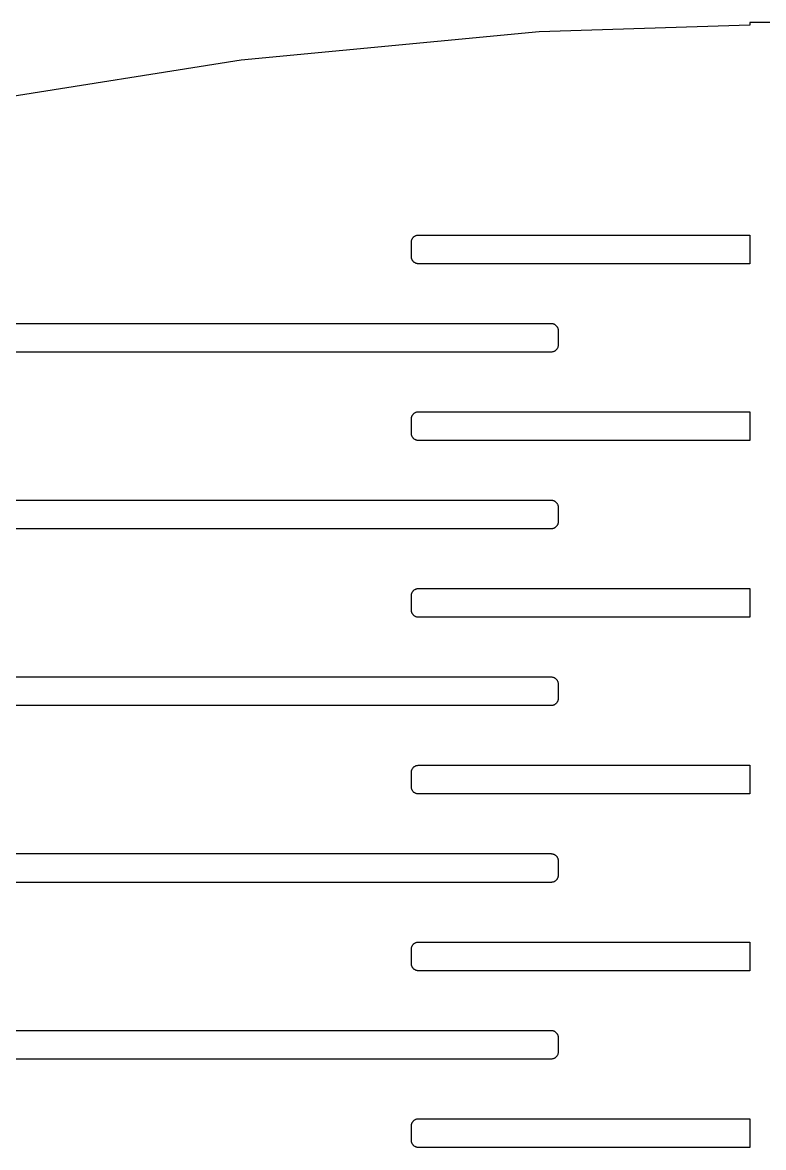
# Model space of a CAD drawing. Header units: metres. Extents: x -216 to 216, y -216 to 216.
# Drawn here: x -36.9 to -3.4, y 164.7 to 215.6 of the extents above; entities that cross this region are included whole.
import ezdxf

# ---------------------------------------------------------------- set-up
doc = ezdxf.new("R2010")
doc.units = ezdxf.units.M

msp = doc.modelspace()

# ---------------------------------------------------------------- linework, layer by layer
for p, q in [((-4, 215.471), (-13.5374, 215.172)), ((4, 215.597), (-4, 215.597)), ((-4, 215.597), (-4, 215.471)), ((-13.5374, 215.172), (-27.0215, 213.897)), ((-27.0215, 213.897), (-40.3989, 211.778)), ((-19.3196, 205.694), (-19.3164, 205.714)), ((-19.3164, 205.714), (-19.312, 205.734)), ((-19.312, 205.734), (-19.3063, 205.753)), ((-19.3063, 205.753), (-19.2994, 205.772)), ((-19.2994, 205.772), (-19.2913, 205.791)), ((-19.2913, 205.791), (-19.282, 205.809)), ((-19.282, 205.809), (-19.2716, 205.827)), ((-19.2716, 205.827), (-19.2601, 205.844)), ((-19.2601, 205.844), (-19.2476, 205.86)), ((-19.2476, 205.86), (-19.2341, 205.875)), ((-19.2341, 205.875), (-19.2197, 205.89)), ((-19.2197, 205.89), (-19.2044, 205.903)), ((-19.2044, 205.903), (-19.1882, 205.916)), ((-19.1882, 205.916), (-19.1713, 205.927)), ((-19.1713, 205.927), (-19.1538, 205.938)), ((-19.1538, 205.938), (-19.1356, 205.947)), ((-19.1356, 205.947), (-19.1168, 205.955)), ((-19.1168, 205.955), (-19.0976, 205.962)), ((-19.0976, 205.962), (-19.078, 205.968)), ((-19.078, 205.968), (-19.0581, 205.972)), ((-19.0581, 205.972), (-19.0379, 205.975)), ((-19.0379, 205.975), (-19.0176, 205.977)), ((-19.0176, 205.977), (-18.9972, 205.978)), ((-18.9972, 205.978), (-4, 205.978)), ((-4, 205.978), (-4, 204.678)), ((-19.3222, 205.653), (-19.3215, 205.673)), ((-19.3222, 205.003), (-19.3222, 205.653)), ((-19.3215, 205.673), (-19.3196, 205.694)), ((-19.3215, 204.982), (-19.3222, 205.003)), ((-19.3196, 204.962), (-19.3215, 204.982)), ((-19.3164, 204.942), (-19.3196, 204.962)), ((-19.312, 204.922), (-19.3164, 204.942)), ((-19.3063, 204.902), (-19.312, 204.922)), ((-19.2994, 204.883), (-19.3063, 204.902)), ((-19.2913, 204.864), (-19.2994, 204.883)), ((-19.282, 204.846), (-19.2913, 204.864)), ((-19.2716, 204.829), (-19.282, 204.846)), ((-19.2601, 204.812), (-19.2716, 204.829)), ((-19.2476, 204.796), (-19.2601, 204.812)), ((-19.2341, 204.78), (-19.2476, 204.796)), ((-19.2197, 204.766), (-19.2341, 204.78)), ((-19.2044, 204.752), (-19.2197, 204.766)), ((-19.1882, 204.74), (-19.2044, 204.752)), ((-19.1713, 204.728), (-19.1882, 204.74)), ((-19.1538, 204.718), (-19.1713, 204.728)), ((-19.1356, 204.709), (-19.1538, 204.718)), ((-19.1168, 204.701), (-19.1356, 204.709)), ((-19.0976, 204.694), (-19.1168, 204.701)), ((-19.078, 204.688), (-19.0976, 204.694)), ((-19.0581, 204.684), (-19.078, 204.688)), ((-19.0379, 204.68), (-19.0581, 204.684)), ((-19.0176, 204.678), (-19.0379, 204.68)), ((-18.9972, 204.678), (-19.0176, 204.678)), ((-4, 204.678), (-18.9972, 204.678)), ((-43.9972, 201.978), (-12.9972, 201.978)), ((-12.9972, 201.978), (-12.9768, 201.977)), ((-12.9768, 201.977), (-12.9565, 201.975)), ((-12.9565, 201.975), (-12.9363, 201.972)), ((-12.9363, 201.972), (-12.9164, 201.968)), ((-12.9164, 201.968), (-12.8968, 201.962)), ((-12.8968, 201.962), (-12.8775, 201.955)), ((-12.8775, 201.955), (-12.8588, 201.947)), ((-12.8588, 201.947), (-12.8406, 201.938)), ((-12.8406, 201.938), (-12.823, 201.927)), ((-12.823, 201.927), (-12.8062, 201.916)), ((-12.8062, 201.916), (-12.79, 201.903)), ((-12.79, 201.903), (-12.7747, 201.89)), ((-12.7747, 201.89), (-12.7603, 201.875)), ((-12.7603, 201.875), (-12.7468, 201.86)), ((-12.7468, 201.86), (-12.7343, 201.844)), ((-12.7343, 201.844), (-12.7228, 201.827)), ((-12.7228, 201.827), (-12.7124, 201.809)), ((-12.7124, 201.809), (-12.7031, 201.791)), ((-12.7031, 201.791), (-12.695, 201.772)), ((-12.695, 201.772), (-12.6881, 201.753)), ((-12.6881, 201.753), (-12.6824, 201.734)), ((-12.6824, 201.734), (-12.6779, 201.714)), ((-12.6779, 201.714), (-12.6748, 201.694)), ((-12.6748, 201.694), (-12.6728, 201.673)), ((-12.6728, 201.673), (-12.6722, 201.653)), ((-12.6722, 201.653), (-12.6722, 201.003)), ((-12.9972, 200.678), (-43.9972, 200.678)), ((-12.9768, 200.678), (-12.9972, 200.678)), ((-12.9565, 200.68), (-12.9768, 200.678)), ((-12.9363, 200.684), (-12.9565, 200.68)), ((-12.9164, 200.688), (-12.9363, 200.684)), ((-12.8968, 200.694), (-12.9164, 200.688)), ((-12.8775, 200.701), (-12.8968, 200.694)), ((-12.8588, 200.709), (-12.8775, 200.701)), ((-12.8406, 200.718), (-12.8588, 200.709)), ((-12.823, 200.728), (-12.8406, 200.718)), ((-12.8062, 200.74), (-12.823, 200.728)), ((-12.79, 200.752), (-12.8062, 200.74)), ((-12.7747, 200.766), (-12.79, 200.752)), ((-12.7603, 200.78), (-12.7747, 200.766)), ((-12.7468, 200.796), (-12.7603, 200.78)), ((-12.7343, 200.812), (-12.7468, 200.796)), ((-12.7228, 200.829), (-12.7343, 200.812)), ((-12.7124, 200.846), (-12.7228, 200.829)), ((-12.7031, 200.864), (-12.7124, 200.846)), ((-12.695, 200.883), (-12.7031, 200.864)), ((-12.6881, 200.902), (-12.695, 200.883)), ((-12.6824, 200.922), (-12.6881, 200.902)), ((-12.6779, 200.942), (-12.6824, 200.922)), ((-12.6748, 200.962), (-12.6779, 200.942)), ((-12.6728, 200.982), (-12.6748, 200.962)), ((-12.6722, 201.003), (-12.6728, 200.982)), ((-19.3222, 197.653), (-19.3215, 197.673)), ((-19.3222, 197.003), (-19.3222, 197.653)), ((-19.3215, 197.673), (-19.3196, 197.694)), ((-19.3196, 197.694), (-19.3164, 197.714)), ((-19.3164, 197.714), (-19.312, 197.734)), ((-19.312, 197.734), (-19.3063, 197.753)), ((-19.3063, 197.753), (-19.2994, 197.772)), ((-19.2994, 197.772), (-19.2913, 197.791)), ((-19.2913, 197.791), (-19.282, 197.809)), ((-19.282, 197.809), (-19.2716, 197.827)), ((-19.2716, 197.827), (-19.2601, 197.844)), ((-19.2601, 197.844), (-19.2476, 197.86)), ((-19.2476, 197.86), (-19.2341, 197.875)), ((-19.2341, 197.875), (-19.2197, 197.89)), ((-19.2197, 197.89), (-19.2044, 197.903)), ((-19.2044, 197.903), (-19.1882, 197.916)), ((-19.1882, 197.916), (-19.1713, 197.927)), ((-19.1713, 197.927), (-19.1538, 197.938)), ((-19.1538, 197.938), (-19.1356, 197.947)), ((-19.1356, 197.947), (-19.1168, 197.955)), ((-19.1168, 197.955), (-19.0976, 197.962)), ((-19.0976, 197.962), (-19.078, 197.968)), ((-19.078, 197.968), (-19.0581, 197.972)), ((-19.0581, 197.972), (-19.0379, 197.975)), ((-19.0379, 197.975), (-19.0176, 197.977)), ((-19.0176, 197.977), (-18.9972, 197.978)), ((-18.9972, 197.978), (-4, 197.978)), ((-4, 197.978), (-4, 196.678)), ((-19.3215, 196.982), (-19.3222, 197.003)), ((-19.3196, 196.962), (-19.3215, 196.982)), ((-19.3164, 196.942), (-19.3196, 196.962)), ((-19.312, 196.922), (-19.3164, 196.942)), ((-19.3063, 196.902), (-19.312, 196.922)), ((-19.2994, 196.883), (-19.3063, 196.902)), ((-19.2913, 196.864), (-19.2994, 196.883)), ((-19.282, 196.846), (-19.2913, 196.864)), ((-19.2716, 196.829), (-19.282, 196.846)), ((-19.2601, 196.812), (-19.2716, 196.829)), ((-19.2476, 196.796), (-19.2601, 196.812)), ((-19.2341, 196.78), (-19.2476, 196.796)), ((-19.2197, 196.766), (-19.2341, 196.78)), ((-19.2044, 196.752), (-19.2197, 196.766)), ((-19.1882, 196.74), (-19.2044, 196.752)), ((-19.1713, 196.728), (-19.1882, 196.74)), ((-19.1538, 196.718), (-19.1713, 196.728)), ((-19.1356, 196.709), (-19.1538, 196.718)), ((-19.1168, 196.701), (-19.1356, 196.709)), ((-19.0976, 196.694), (-19.1168, 196.701)), ((-19.078, 196.688), (-19.0976, 196.694)), ((-19.0581, 196.684), (-19.078, 196.688)), ((-19.0379, 196.68), (-19.0581, 196.684)), ((-19.0176, 196.678), (-19.0379, 196.68)), ((-18.9972, 196.678), (-19.0176, 196.678)), ((-4, 196.678), (-18.9972, 196.678)), ((-43.9972, 193.978), (-12.9972, 193.978)), ((-12.9972, 193.978), (-12.9768, 193.977)), ((-12.9768, 193.977), (-12.9565, 193.975)), ((-12.9565, 193.975), (-12.9363, 193.972)), ((-12.9363, 193.972), (-12.9164, 193.968)), ((-12.9164, 193.968), (-12.8968, 193.962)), ((-12.8968, 193.962), (-12.8775, 193.955)), ((-12.8775, 193.955), (-12.8588, 193.947)), ((-12.8588, 193.947), (-12.8406, 193.938)), ((-12.8406, 193.938), (-12.823, 193.927)), ((-12.823, 193.927), (-12.8062, 193.916)), ((-12.8062, 193.916), (-12.79, 193.903)), ((-12.79, 193.903), (-12.7747, 193.89)), ((-12.7747, 193.89), (-12.7603, 193.875)), ((-12.7603, 193.875), (-12.7468, 193.86)), ((-12.7468, 193.86), (-12.7343, 193.844)), ((-12.7343, 193.844), (-12.7228, 193.827)), ((-12.7228, 193.827), (-12.7124, 193.809)), ((-12.7124, 193.809), (-12.7031, 193.791)), ((-12.7031, 193.791), (-12.695, 193.772)), ((-12.695, 193.772), (-12.6881, 193.753)), ((-12.6881, 193.753), (-12.6824, 193.734)), ((-12.6824, 193.734), (-12.6779, 193.714)), ((-12.6779, 193.714), (-12.6748, 193.694)), ((-12.6748, 193.694), (-12.6728, 193.673)), ((-12.6728, 193.673), (-12.6722, 193.653)), ((-12.6722, 193.653), (-12.6722, 193.003)), ((-12.6722, 193.003), (-12.6728, 192.982)), ((-12.9972, 192.678), (-43.9972, 192.678)), ((-12.9768, 192.678), (-12.9972, 192.678)), ((-12.9565, 192.68), (-12.9768, 192.678)), ((-12.9363, 192.684), (-12.9565, 192.68)), ((-12.9164, 192.688), (-12.9363, 192.684)), ((-12.8968, 192.694), (-12.9164, 192.688)), ((-12.8775, 192.701), (-12.8968, 192.694)), ((-12.8588, 192.709), (-12.8775, 192.701)), ((-12.8406, 192.718), (-12.8588, 192.709)), ((-12.823, 192.728), (-12.8406, 192.718)), ((-12.8062, 192.74), (-12.823, 192.728)), ((-12.79, 192.752), (-12.8062, 192.74)), ((-12.7747, 192.766), (-12.79, 192.752)), ((-12.7603, 192.78), (-12.7747, 192.766)), ((-12.7468, 192.796), (-12.7603, 192.78)), ((-12.7343, 192.812), (-12.7468, 192.796)), ((-12.7228, 192.829), (-12.7343, 192.812)), ((-12.7124, 192.846), (-12.7228, 192.829)), ((-12.7031, 192.864), (-12.7124, 192.846)), ((-12.695, 192.883), (-12.7031, 192.864)), ((-12.6881, 192.902), (-12.695, 192.883)), ((-12.6824, 192.922), (-12.6881, 192.902)), ((-12.6779, 192.942), (-12.6824, 192.922)), ((-12.6748, 192.962), (-12.6779, 192.942)), ((-12.6728, 192.982), (-12.6748, 192.962)), ((-19.1713, 189.927), (-19.1538, 189.938)), ((-19.1538, 189.938), (-19.1356, 189.947)), ((-19.1356, 189.947), (-19.1168, 189.955)), ((-19.1168, 189.955), (-19.0976, 189.962)), ((-19.0976, 189.962), (-19.078, 189.968)), ((-19.078, 189.968), (-19.0581, 189.972)), ((-19.0581, 189.972), (-19.0379, 189.975)), ((-19.0379, 189.975), (-19.0176, 189.977)), ((-19.0176, 189.977), (-18.9972, 189.978)), ((-18.9972, 189.978), (-4, 189.978)), ((-4, 189.978), (-4, 188.678)), ((-19.3222, 189.653), (-19.3215, 189.673)), ((-19.3222, 189.003), (-19.3222, 189.653)), ((-19.3215, 189.673), (-19.3196, 189.694)), ((-19.3196, 189.694), (-19.3164, 189.714)), ((-19.3164, 189.714), (-19.312, 189.734)), ((-19.312, 189.734), (-19.3063, 189.753)), ((-19.3063, 189.753), (-19.2994, 189.772)), ((-19.2994, 189.772), (-19.2913, 189.791)), ((-19.2913, 189.791), (-19.282, 189.809)), ((-19.282, 189.809), (-19.2716, 189.827)), ((-19.2716, 189.827), (-19.2601, 189.844)), ((-19.2601, 189.844), (-19.2476, 189.86)), ((-19.2476, 189.86), (-19.2341, 189.875)), ((-19.2341, 189.875), (-19.2197, 189.89)), ((-19.2197, 189.89), (-19.2044, 189.903)), ((-19.2044, 189.903), (-19.1882, 189.916)), ((-19.1882, 189.916), (-19.1713, 189.927)), ((-19.3215, 188.982), (-19.3222, 189.003)), ((-19.3196, 188.962), (-19.3215, 188.982)), ((-19.3164, 188.942), (-19.3196, 188.962)), ((-19.312, 188.922), (-19.3164, 188.942)), ((-19.3063, 188.902), (-19.312, 188.922)), ((-19.2994, 188.883), (-19.3063, 188.902)), ((-19.2913, 188.864), (-19.2994, 188.883)), ((-19.282, 188.846), (-19.2913, 188.864)), ((-19.2716, 188.829), (-19.282, 188.846)), ((-19.2601, 188.812), (-19.2716, 188.829)), ((-19.2476, 188.796), (-19.2601, 188.812)), ((-19.2341, 188.78), (-19.2476, 188.796)), ((-19.2197, 188.766), (-19.2341, 188.78)), ((-19.2044, 188.752), (-19.2197, 188.766)), ((-19.1882, 188.74), (-19.2044, 188.752)), ((-19.1713, 188.728), (-19.1882, 188.74)), ((-19.1538, 188.718), (-19.1713, 188.728)), ((-19.1356, 188.709), (-19.1538, 188.718)), ((-19.1168, 188.701), (-19.1356, 188.709)), ((-19.0976, 188.694), (-19.1168, 188.701)), ((-19.078, 188.688), (-19.0976, 188.694)), ((-19.0581, 188.684), (-19.078, 188.688)), ((-19.0379, 188.68), (-19.0581, 188.684)), ((-19.0176, 188.678), (-19.0379, 188.68)), ((-18.9972, 188.678), (-19.0176, 188.678)), ((-4, 188.678), (-18.9972, 188.678)), ((-43.9972, 185.978), (-12.9972, 185.978)), ((-12.9972, 185.978), (-12.9768, 185.977)), ((-12.9768, 185.977), (-12.9565, 185.975)), ((-12.9565, 185.975), (-12.9363, 185.972)), ((-12.9363, 185.972), (-12.9164, 185.968)), ((-12.9164, 185.968), (-12.8968, 185.962)), ((-12.8968, 185.962), (-12.8775, 185.955)), ((-12.8775, 185.955), (-12.8588, 185.947)), ((-12.8588, 185.947), (-12.8406, 185.938)), ((-12.8406, 185.938), (-12.823, 185.927)), ((-12.823, 185.927), (-12.8062, 185.916)), ((-12.8062, 185.916), (-12.79, 185.903)), ((-12.79, 185.903), (-12.7747, 185.89)), ((-12.7747, 185.89), (-12.7603, 185.875)), ((-12.7603, 185.875), (-12.7468, 185.86)), ((-12.7468, 185.86), (-12.7343, 185.844)), ((-12.7343, 185.844), (-12.7228, 185.827)), ((-12.7228, 185.827), (-12.7124, 185.809)), ((-12.7124, 185.809), (-12.7031, 185.791)), ((-12.7031, 185.791), (-12.695, 185.772)), ((-12.695, 185.772), (-12.6881, 185.753)), ((-12.6881, 185.753), (-12.6824, 185.734)), ((-12.6824, 185.734), (-12.6779, 185.714)), ((-12.6779, 185.714), (-12.6748, 185.694)), ((-12.6748, 185.694), (-12.6728, 185.673)), ((-12.6728, 185.673), (-12.6722, 185.653)), ((-12.6722, 185.653), (-12.6722, 185.003)), ((-12.7124, 184.846), (-12.7228, 184.829)), ((-12.7031, 184.864), (-12.7124, 184.846)), ((-12.695, 184.883), (-12.7031, 184.864)), ((-12.6881, 184.902), (-12.695, 184.883)), ((-12.6824, 184.922), (-12.6881, 184.902)), ((-12.6779, 184.942), (-12.6824, 184.922)), ((-12.6748, 184.962), (-12.6779, 184.942)), ((-12.6728, 184.982), (-12.6748, 184.962)), ((-12.6722, 185.003), (-12.6728, 184.982)), ((-12.9972, 184.678), (-43.9972, 184.678)), ((-12.9768, 184.678), (-12.9972, 184.678)), ((-12.9565, 184.68), (-12.9768, 184.678)), ((-12.9363, 184.684), (-12.9565, 184.68)), ((-12.9164, 184.688), (-12.9363, 184.684)), ((-12.8968, 184.694), (-12.9164, 184.688)), ((-12.8775, 184.701), (-12.8968, 184.694)), ((-12.8588, 184.709), (-12.8775, 184.701)), ((-12.8406, 184.718), (-12.8588, 184.709)), ((-12.823, 184.728), (-12.8406, 184.718)), ((-12.8062, 184.74), (-12.823, 184.728)), ((-12.79, 184.752), (-12.8062, 184.74)), ((-12.7747, 184.766), (-12.79, 184.752)), ((-12.7603, 184.78), (-12.7747, 184.766)), ((-12.7468, 184.796), (-12.7603, 184.78)), ((-12.7343, 184.812), (-12.7468, 184.796)), ((-12.7228, 184.829), (-12.7343, 184.812)), ((-19.2994, 181.772), (-19.2913, 181.791)), ((-19.2913, 181.791), (-19.282, 181.809)), ((-19.282, 181.809), (-19.2716, 181.827)), ((-19.2716, 181.827), (-19.2601, 181.844)), ((-19.2601, 181.844), (-19.2476, 181.86)), ((-19.2476, 181.86), (-19.2341, 181.875)), ((-19.2341, 181.875), (-19.2197, 181.89)), ((-19.2197, 181.89), (-19.2044, 181.903)), ((-19.2044, 181.903), (-19.1882, 181.916)), ((-19.1882, 181.916), (-19.1713, 181.927)), ((-19.1713, 181.927), (-19.1538, 181.938)), ((-19.1538, 181.938), (-19.1356, 181.947)), ((-19.1356, 181.947), (-19.1168, 181.955)), ((-19.1168, 181.955), (-19.0976, 181.962)), ((-19.0976, 181.962), (-19.078, 181.968)), ((-19.078, 181.968), (-19.0581, 181.972)), ((-19.0581, 181.972), (-19.0379, 181.975)), ((-19.0379, 181.975), (-19.0176, 181.977)), ((-19.0176, 181.977), (-18.9972, 181.978)), ((-18.9972, 181.978), (-4, 181.978)), ((-4, 181.978), (-4, 180.678)), ((-19.3222, 181.653), (-19.3215, 181.673)), ((-19.3222, 181.003), (-19.3222, 181.653)), ((-19.3215, 181.673), (-19.3196, 181.694)), ((-19.3196, 181.694), (-19.3164, 181.714)), ((-19.3164, 181.714), (-19.312, 181.734)), ((-19.312, 181.734), (-19.3063, 181.753)), ((-19.3063, 181.753), (-19.2994, 181.772)), ((-19.3215, 180.982), (-19.3222, 181.003)), ((-19.3196, 180.962), (-19.3215, 180.982)), ((-19.3164, 180.942), (-19.3196, 180.962)), ((-19.312, 180.922), (-19.3164, 180.942)), ((-19.3063, 180.902), (-19.312, 180.922)), ((-19.2994, 180.883), (-19.3063, 180.902)), ((-19.2913, 180.864), (-19.2994, 180.883)), ((-19.282, 180.846), (-19.2913, 180.864)), ((-19.2716, 180.829), (-19.282, 180.846)), ((-19.2601, 180.812), (-19.2716, 180.829)), ((-19.2476, 180.796), (-19.2601, 180.812)), ((-19.2341, 180.78), (-19.2476, 180.796)), ((-19.2197, 180.766), (-19.2341, 180.78)), ((-19.2044, 180.752), (-19.2197, 180.766)), ((-19.1882, 180.74), (-19.2044, 180.752)), ((-19.1713, 180.728), (-19.1882, 180.74)), ((-19.1538, 180.718), (-19.1713, 180.728)), ((-19.1356, 180.709), (-19.1538, 180.718)), ((-19.1168, 180.701), (-19.1356, 180.709)), ((-19.0976, 180.694), (-19.1168, 180.701)), ((-19.078, 180.688), (-19.0976, 180.694)), ((-19.0581, 180.684), (-19.078, 180.688)), ((-19.0379, 180.68), (-19.0581, 180.684)), ((-19.0176, 180.678), (-19.0379, 180.68)), ((-18.9972, 180.678), (-19.0176, 180.678)), ((-4, 180.678), (-18.9972, 180.678)), ((-43.9972, 177.978), (-12.9972, 177.978)), ((-12.9972, 177.978), (-12.9768, 177.977)), ((-12.9768, 177.977), (-12.9565, 177.975)), ((-12.9565, 177.975), (-12.9363, 177.972)), ((-12.9363, 177.972), (-12.9164, 177.968)), ((-12.9164, 177.968), (-12.8968, 177.962)), ((-12.8968, 177.962), (-12.8775, 177.955)), ((-12.8775, 177.955), (-12.8588, 177.947)), ((-12.8588, 177.947), (-12.8406, 177.938)), ((-12.8406, 177.938), (-12.823, 177.927)), ((-12.823, 177.927), (-12.8062, 177.916)), ((-12.8062, 177.916), (-12.79, 177.903)), ((-12.79, 177.903), (-12.7747, 177.89)), ((-12.7747, 177.89), (-12.7603, 177.875)), ((-12.7603, 177.875), (-12.7468, 177.86)), ((-12.7468, 177.86), (-12.7343, 177.844)), ((-12.7343, 177.844), (-12.7228, 177.827)), ((-12.7228, 177.827), (-12.7124, 177.809)), ((-12.7124, 177.809), (-12.7031, 177.791)), ((-12.7031, 177.791), (-12.695, 177.772)), ((-12.695, 177.772), (-12.6881, 177.753)), ((-12.6881, 177.753), (-12.6824, 177.734)), ((-12.6824, 177.734), (-12.6779, 177.714)), ((-12.6779, 177.714), (-12.6748, 177.694)), ((-12.6748, 177.694), (-12.6728, 177.673)), ((-12.6728, 177.673), (-12.6722, 177.653)), ((-12.6722, 177.653), (-12.6722, 177.003)), ((-12.8968, 176.694), (-12.9164, 176.688)), ((-12.8775, 176.701), (-12.8968, 176.694)), ((-12.8588, 176.709), (-12.8775, 176.701)), ((-12.8406, 176.718), (-12.8588, 176.709)), ((-12.823, 176.728), (-12.8406, 176.718)), ((-12.8062, 176.74), (-12.823, 176.728)), ((-12.79, 176.752), (-12.8062, 176.74)), ((-12.7747, 176.766), (-12.79, 176.752)), ((-12.7603, 176.78), (-12.7747, 176.766)), ((-12.7468, 176.796), (-12.7603, 176.78)), ((-12.7343, 176.812), (-12.7468, 176.796)), ((-12.7228, 176.829), (-12.7343, 176.812)), ((-12.7124, 176.846), (-12.7228, 176.829)), ((-12.7031, 176.864), (-12.7124, 176.846)), ((-12.695, 176.883), (-12.7031, 176.864)), ((-12.6881, 176.902), (-12.695, 176.883)), ((-12.6824, 176.922), (-12.6881, 176.902)), ((-12.6779, 176.942), (-12.6824, 176.922)), ((-12.6748, 176.962), (-12.6779, 176.942)), ((-12.6728, 176.982), (-12.6748, 176.962)), ((-12.6722, 177.003), (-12.6728, 176.982)), ((-12.9972, 176.678), (-43.9972, 176.678)), ((-12.9768, 176.678), (-12.9972, 176.678)), ((-12.9565, 176.68), (-12.9768, 176.678)), ((-12.9363, 176.684), (-12.9565, 176.68)), ((-12.9164, 176.688), (-12.9363, 176.684)), ((-19.3222, 173.653), (-19.3215, 173.673)), ((-19.3222, 173.003), (-19.3222, 173.653)), ((-19.3215, 173.673), (-19.3196, 173.694)), ((-19.3196, 173.694), (-19.3164, 173.714)), ((-19.3164, 173.714), (-19.312, 173.734)), ((-19.312, 173.734), (-19.3063, 173.753)), ((-19.3063, 173.753), (-19.2994, 173.772)), ((-19.2994, 173.772), (-19.2913, 173.791)), ((-19.2913, 173.791), (-19.282, 173.809)), ((-19.282, 173.809), (-19.2716, 173.827)), ((-19.2716, 173.827), (-19.2601, 173.844)), ((-19.2601, 173.844), (-19.2476, 173.86)), ((-19.2476, 173.86), (-19.2341, 173.875)), ((-19.2341, 173.875), (-19.2197, 173.89)), ((-19.2197, 173.89), (-19.2044, 173.903)), ((-19.2044, 173.903), (-19.1882, 173.916)), ((-19.1882, 173.916), (-19.1713, 173.927)), ((-19.1713, 173.927), (-19.1538, 173.938)), ((-19.1538, 173.938), (-19.1356, 173.947)), ((-19.1356, 173.947), (-19.1168, 173.955)), ((-19.1168, 173.955), (-19.0976, 173.962)), ((-19.0976, 173.962), (-19.078, 173.968)), ((-19.078, 173.968), (-19.0581, 173.972)), ((-19.0581, 173.972), (-19.0379, 173.975)), ((-19.0379, 173.975), (-19.0176, 173.977)), ((-19.0176, 173.977), (-18.9972, 173.978)), ((-18.9972, 173.978), (-4, 173.978)), ((-4, 173.978), (-4, 172.678)), ((-19.3215, 172.982), (-19.3222, 173.003)), ((-19.3196, 172.962), (-19.3215, 172.982)), ((-19.3164, 172.942), (-19.3196, 172.962)), ((-19.312, 172.922), (-19.3164, 172.942)), ((-19.3063, 172.902), (-19.312, 172.922)), ((-19.2994, 172.883), (-19.3063, 172.902)), ((-19.2913, 172.864), (-19.2994, 172.883)), ((-19.282, 172.846), (-19.2913, 172.864)), ((-19.2716, 172.829), (-19.282, 172.846)), ((-19.2601, 172.812), (-19.2716, 172.829)), ((-19.2476, 172.796), (-19.2601, 172.812)), ((-19.2341, 172.78), (-19.2476, 172.796)), ((-19.2197, 172.766), (-19.2341, 172.78)), ((-19.2044, 172.752), (-19.2197, 172.766)), ((-19.1882, 172.74), (-19.2044, 172.752)), ((-19.1713, 172.728), (-19.1882, 172.74)), ((-19.1538, 172.718), (-19.1713, 172.728)), ((-19.1356, 172.709), (-19.1538, 172.718)), ((-19.1168, 172.701), (-19.1356, 172.709)), ((-19.0976, 172.694), (-19.1168, 172.701)), ((-19.078, 172.688), (-19.0976, 172.694)), ((-19.0581, 172.684), (-19.078, 172.688)), ((-19.0379, 172.68), (-19.0581, 172.684)), ((-19.0176, 172.678), (-19.0379, 172.68)), ((-18.9972, 172.678), (-19.0176, 172.678)), ((-4, 172.678), (-18.9972, 172.678)), ((-43.9972, 169.978), (-12.9972, 169.978)), ((-12.9972, 169.978), (-12.9768, 169.977)), ((-12.9768, 169.977), (-12.9565, 169.975)), ((-12.9565, 169.975), (-12.9363, 169.972)), ((-12.9363, 169.972), (-12.9164, 169.968)), ((-12.9164, 169.968), (-12.8968, 169.962)), ((-12.8968, 169.962), (-12.8775, 169.955)), ((-12.8775, 169.955), (-12.8588, 169.947)), ((-12.8588, 169.947), (-12.8406, 169.938)), ((-12.8406, 169.938), (-12.823, 169.927)), ((-12.823, 169.927), (-12.8062, 169.916)), ((-12.8062, 169.916), (-12.79, 169.903)), ((-12.79, 169.903), (-12.7747, 169.89)), ((-12.7747, 169.89), (-12.7603, 169.875)), ((-12.7603, 169.875), (-12.7468, 169.86)), ((-12.7468, 169.86), (-12.7343, 169.844)), ((-12.7343, 169.844), (-12.7228, 169.827)), ((-12.7228, 169.827), (-12.7124, 169.809)), ((-12.7124, 169.809), (-12.7031, 169.791)), ((-12.7031, 169.791), (-12.695, 169.772)), ((-12.695, 169.772), (-12.6881, 169.753)), ((-12.6881, 169.753), (-12.6824, 169.734)), ((-12.6824, 169.734), (-12.6779, 169.714)), ((-12.6779, 169.714), (-12.6748, 169.694)), ((-12.6748, 169.694), (-12.6728, 169.673)), ((-12.6728, 169.673), (-12.6722, 169.653)), ((-12.6722, 169.653), (-12.6722, 169.003)), ((-12.9972, 168.678), (-43.9972, 168.678)), ((-12.9768, 168.678), (-12.9972, 168.678)), ((-12.9565, 168.68), (-12.9768, 168.678)), ((-12.9363, 168.684), (-12.9565, 168.68)), ((-12.9164, 168.688), (-12.9363, 168.684)), ((-12.8968, 168.694), (-12.9164, 168.688)), ((-12.8775, 168.701), (-12.8968, 168.694)), ((-12.8588, 168.709), (-12.8775, 168.701)), ((-12.8406, 168.718), (-12.8588, 168.709)), ((-12.823, 168.728), (-12.8406, 168.718)), ((-12.8062, 168.74), (-12.823, 168.728)), ((-12.79, 168.752), (-12.8062, 168.74)), ((-12.7747, 168.766), (-12.79, 168.752)), ((-12.7603, 168.78), (-12.7747, 168.766)), ((-12.7468, 168.796), (-12.7603, 168.78)), ((-12.7343, 168.812), (-12.7468, 168.796)), ((-12.7228, 168.829), (-12.7343, 168.812)), ((-12.7124, 168.846), (-12.7228, 168.829)), ((-12.7031, 168.864), (-12.7124, 168.846)), ((-12.695, 168.883), (-12.7031, 168.864)), ((-12.6881, 168.902), (-12.695, 168.883)), ((-12.6824, 168.922), (-12.6881, 168.902)), ((-12.6779, 168.942), (-12.6824, 168.922)), ((-12.6748, 168.962), (-12.6779, 168.942)), ((-12.6728, 168.982), (-12.6748, 168.962)), ((-12.6722, 169.003), (-12.6728, 168.982)), ((-19.3222, 165.653), (-19.3215, 165.673)), ((-19.3222, 165.003), (-19.3222, 165.653)), ((-19.3215, 165.673), (-19.3196, 165.694)), ((-19.3196, 165.694), (-19.3164, 165.714)), ((-19.3164, 165.714), (-19.312, 165.734)), ((-19.312, 165.734), (-19.3063, 165.753)), ((-19.3063, 165.753), (-19.2994, 165.772)), ((-19.2994, 165.772), (-19.2913, 165.791)), ((-19.2913, 165.791), (-19.282, 165.809)), ((-19.282, 165.809), (-19.2716, 165.827)), ((-19.2716, 165.827), (-19.2601, 165.844)), ((-19.2601, 165.844), (-19.2476, 165.86)), ((-19.2476, 165.86), (-19.2341, 165.875)), ((-19.2341, 165.875), (-19.2197, 165.89)), ((-19.2197, 165.89), (-19.2044, 165.903)), ((-19.2044, 165.903), (-19.1882, 165.916)), ((-19.1882, 165.916), (-19.1713, 165.927)), ((-19.1713, 165.927), (-19.1538, 165.938)), ((-19.1538, 165.938), (-19.1356, 165.947)), ((-19.1356, 165.947), (-19.1168, 165.955)), ((-19.1168, 165.955), (-19.0976, 165.962)), ((-19.0976, 165.962), (-19.078, 165.968)), ((-19.078, 165.968), (-19.0581, 165.972)), ((-19.0581, 165.972), (-19.0379, 165.975)), ((-19.0379, 165.975), (-19.0176, 165.977)), ((-19.0176, 165.977), (-18.9972, 165.978)), ((-18.9972, 165.978), (-4, 165.978)), ((-4, 165.978), (-4, 164.678)), ((-19.3215, 164.982), (-19.3222, 165.003)), ((-19.3196, 164.962), (-19.3215, 164.982)), ((-19.3164, 164.942), (-19.3196, 164.962)), ((-19.312, 164.922), (-19.3164, 164.942)), ((-19.3063, 164.902), (-19.312, 164.922)), ((-19.2994, 164.883), (-19.3063, 164.902)), ((-19.2913, 164.864), (-19.2994, 164.883)), ((-19.282, 164.846), (-19.2913, 164.864)), ((-19.2716, 164.829), (-19.282, 164.846)), ((-19.2601, 164.812), (-19.2716, 164.829)), ((-19.2476, 164.796), (-19.2601, 164.812)), ((-19.2341, 164.78), (-19.2476, 164.796)), ((-19.2197, 164.766), (-19.2341, 164.78)), ((-19.2044, 164.752), (-19.2197, 164.766)), ((-19.1882, 164.74), (-19.2044, 164.752)), ((-19.1713, 164.728), (-19.1882, 164.74)), ((-19.1538, 164.718), (-19.1713, 164.728)), ((-19.1356, 164.709), (-19.1538, 164.718)), ((-19.1168, 164.701), (-19.1356, 164.709)), ((-19.0976, 164.694), (-19.1168, 164.701)), ((-19.078, 164.688), (-19.0976, 164.694)), ((-19.0581, 164.684), (-19.078, 164.688)), ((-19.0379, 164.68), (-19.0581, 164.684)), ((-19.0176, 164.678), (-19.0379, 164.68)), ((-18.9972, 164.678), (-19.0176, 164.678)), ((-4, 164.678), (-18.9972, 164.678))]:
    msp.add_line(p, q)

doc.saveas('drawing.dxf')
